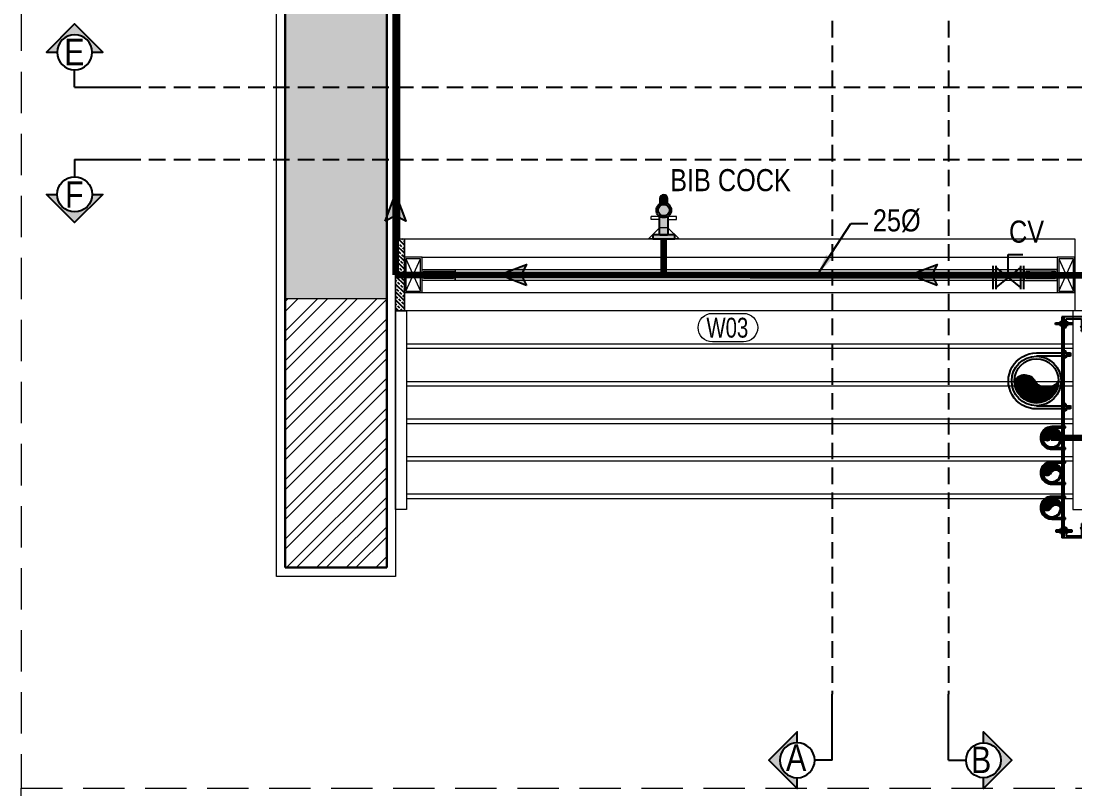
# Model space of a CAD drawing. Header units: inches. Extents: x 853900 to 962947, y 469960 to 560972.
# Drawn here: x 911187 to 913576, y 471736 to 473476 of the extents above; entities that cross this region are included whole.
import ezdxf
from ezdxf.enums import TextEntityAlignment as Align

# ---------------------------------------------------------------- set-up
doc = ezdxf.new("R2010")
doc.units = ezdxf.units.IN
doc.header["$LTSCALE"] = 750
for name, pattern in [('CENTER', [2, 1.25, -0.25, 0.25, -0.25]), ('Dash', [6, 3, -3]), ('DASHED2', [0.375, 0.25, -0.125]), ('HIDDEN', [0.375, 0.25, -0.125])]:
    doc.linetypes.add(name, pattern=pattern)
doc.layers.get('0').update_dxf_attribs({"color": 8})
for name, color, linetype, lineweight in [('a-Hatch-Wall-HM', 253, 'Continuous', 9), ('COLUMN', 8, 'Continuous', 13), ('fer', 8, 'Continuous', 20), ('g-cen-sym', 8, 'Continuous', 25), ('g-dot', 8, 'HIDDEN', 9), ('g-dw', 8, 'Continuous', 5), ('g-ele-01', 8, 'Continuous', 9), ('g-ele-02', 8, 'Continuous', 9), ('g-ele-03', 8, 'Continuous', 5), ('g-ele02', 8, 'Continuous', 9), ('P_Wate Downtke pipe', 4, 'Continuous', 25), ('P_Water Supply Downtake pipe', 3, 'Continuous', 25), ('PLASTER', 8, 'Continuous', 9), ('SECTION LINE', 8, 'CENTER', 9), ('SHEET', 8, 'Continuous', 13), ('STONE', 8, 'Continuous', 18), ('WALL-MSA', 8, 'Continuous', 30), ('WINDOE NO-MAS', 8, 'Continuous', 9)]:
    doc.layers.add(name, color=color, linetype=linetype, lineweight=lineweight)
for name, color, linetype in [('g-sol250', 8, 'Continuous'), ('P_DOMESTIC GRAVITY PIPE', 3, 'Continuous'), ('P_SANITARY', 7, 'Continuous'), ('PL-bracket', 7, 'Continuous'), ('R.C.C HATCH-MSA', 253, 'Continuous'), ('TILE SECTION', 8, 'Continuous')]:
    doc.layers.add(name, color=color, linetype=linetype)
doc.styles.add('Arial-Reg+0.8Sc', font='swisscl.ttf')
doc.styles.add('PLUMBING TEXT', font='ARIALN.TTF')
doc.styles.add('SCALE 1 100', font='swisscl.ttf', dxfattribs={"height": 125})
doc.styles.add('SWINS', font='swissc.ttf')
doc.dimstyles.new('SCALE 1 100', dxfattribs={"dimtxt": 125, "dimasz": 75, "dimexe": 0, "dimexo": 0, "dimgap": 25, "dimtad": 1, "dimdec": 0, "dimzin": 9, "dimdsep": 46, "dimtxsty": 'SCALE 1 100', "dimblk": 'OBLIQUE', "dimcen": 0, "dimclrd": 256, "dimclre": 252, "dimclrt": 256, "dimadec": 0, "dimazin": 0, "dimtfac": 1, "dimtdec": 0, "dimtofl": 0, "dimtmove": 1, "dimatfit": 3, "dimfxl": 1, "dimtolj": 1, "dimtzin": 0, "dimlwd": -1, "dimlwe": -1, "dimarcsym": 0})

# ---------------------------------------------------------------- blocks, each defined once
blk = doc.blocks.new('TAP-1')
at = {"layer": 'fer', "linetype": 'Continuous'}
for p, q in [((9.525013580918312, -44.44999999995343), (28.57501366082579, -44.44999999995343)), ((28.57501366082579, -44.44999999995343), (28.57501366082579, -50.80000000004657)), ((9.525013580918312, -50.80000000004657), (28.57501366082579, -50.80000000004657))]:
    blk.add_line(p, q, dxfattribs=at)
for points in [[(-9.52499020472169, -25.40001328103244), (-34.92501358129084, 0), (34.92501358129084, 0), (9.525013580918312, -25.40002716239542)], [(-9.524986418895423, -44.44999999995343), (-28.5749864988029, -44.44999999995343), (-28.5749864988029, -50.80000000004657), (-9.524986418895423, -50.80000000004657)]]:
    blk.add_lwpolyline(points, dxfattribs=at)
blk.add_lwpolyline([(9.525013580918312, -25.40000000002328), (9.525013580918312, -50.80000000004657), (-9.524986418895423, -50.80000000004657), (-9.524986418895423, -25.40000000002328)], close=True, dxfattribs=at)
blk = doc.blocks.new('sec')
at = {"layer": 'g-cen-sym'}
h = blk.add_hatch(color=256, dxfattribs=at)
h.paths.add_polyline_path([(2.73e-14, 537.5273218287452), (-107.956475941309, 429.5708458874361), (-107.956475941309, 399.1607016395453, -0.2062306983916904), (2.730000000001706e-14, 445.6665243379758, -0.4142135623730596), (148.5555081145527, 297.1110162260618), (240.4163056053222, 297.1110162260618)])
h.paths.add_polyline_path([(-107.956475941309, 399.1607016395454), (-107.956475941309, 429.5708458874361), (-138.1869732997017, 399.3403485290693), (-138.1869732997017, 351.6371512499004, -0.09565303018648871)])
h.paths.add_polyline_path([(-138.1869732997017, 399.3403485290693), (-168.4174706606815, 369.1098511680636), (-168.4174706606815, 297.1110162260618), (-148.5555081119139, 297.1110162260618, -0.09423427136048851), (-138.1869732997017, 351.6371512499004)])
h.paths.add_polyline_path([(-168.4174706580426, 369.1098511680636), (-204.6941080129084, 332.8332138158367), (-204.6941080129084, 297.1110162260618), (-168.4174706606815, 297.1110162260618)])
h.paths.add_polyline_path([(-204.6941080129084, 332.8332138158367), (-240.4163056027092, 297.1110162260618), (-204.6941080129084, 297.1110162260618)])
for q in [(2.73e-14, 148.5555081130354), (-561.6378324203346, 0)]:
    blk.add_line((0, 0), q, dxfattribs=at)
blk.add_lwpolyline([(-148.5555081119139, 297.1110162260618), (-240.4163056027092, 297.1110162260618), (2.73e-14, 537.5273218287452), (240.4163056053222, 297.1110162260618), (148.5555081145527, 297.1110162260618)], dxfattribs=at)
blk.add_circle((2.73e-14, 297.1110162260618), 148.5555081130354, dxfattribs=at)
blk = doc.blocks.new('1')
at = {"layer": 'g-dw', "linetype": 'Dash', "ltscale": 25}
for p, q in [((-12488573.38326989, -15584268.52819632), (-12488615.38326989, -15584360.52819632)), ((-12488573.38326989, -15584360.52819632), (-12488615.38326989, -15584268.52819632))]:
    blk.add_line(p, q, dxfattribs=at)
at = {"layer": 'g-dw', "elevation": -1.848887349593569e-10}
for points in [[(-12488619.38326989, -15584364.52819632), (-12488619.38326989, -15584264.52819632), (-12488569.38326989, -15584264.52819632), (-12488569.38326989, -15584364.52819632)], [(-12488615.38326989, -15584360.52819632), (-12488615.38326989, -15584268.52819632), (-12488573.38326989, -15584268.52819632), (-12488573.38326989, -15584360.52819632)]]:
    blk.add_lwpolyline(points, close=True, dxfattribs=at)
blk = doc.blocks.new('Win-Tag-03')
blk.add_lwpolyline([(-130.0000000003492, 119.999999999709), (130.0000000003492, 119.999999999709, -0.414213562373095), (250, 0), (250, 0, -0.414213562373095), (130.0000000003492, -119.999999999709), (-130.0000000003492, -119.999999999709, -0.414213562373095), (-250, 0), (-250, 0, -0.414213562373095)], format="xyb", close=True)
blk = doc.blocks.new('*U569')
for p, q in [((-498.1859281255976, 44.72142396942945), (-498.1859281255976, 49.69098918781675)), ((-498.1859281255976, 49.68862127818283), (0, 49.68862127818283)), ((0, 44.72142396942945), (0, 49.69098918781675)), ((-498.1859281255976, 44.72190422909625), (-474.1845045747355, 44.72190422909625)), ((-498.1859281255976, 0), (-498.1859281255976, 44.72190422909625)), ((-498.1859281255976, 44.72171776174218), (0, 44.71953631946235)), ((-474.1845045691834, 39.97065656435734), (-493.4346804653996, 39.97065656435734)), ((-493.4346804653996, 39.97065656435734), (-493.4346804714166, 4.751247661959496)), ((-474.1845045747355, 44.72190422909625), (-474.1845045691834, 39.97065656435734)), ((0, 44.72190422909625), (-24.18943095835834, 44.72190422909625)), ((-24.18943095835834, 44.72190422909625), (-24.18943096391718, 39.97065656435734)), ((-24.18943096391718, 39.97065656435734), (-4.751247660191439, 39.97065656435734)), ((-4.751247660191439, 39.97065656435734), (-4.751247654174222, 4.751247661959496)), ((0, 0), (0, 44.72190422909625)), ((-465.6601368009603, 0), (-498.1859281255976, 0)), ((-493.4346804714166, 4.751247661959496), (-465.6601367949433, 4.751247661959496)), ((-466.5033727495265, 4.751247661959496), (-468.3467500363636, 4.751247661959496)), ((-465.6601367949433, 4.751247661959496), (-468.3467500363636, 4.751247661959496)), ((-465.6601367949433, 4.751247661959496), (-465.6601368009603, 0)), ((-4.751247654174222, 4.751247661959496), (-32.52579132463689, 4.751247661959496)), ((-32.52579132463689, 4.751247661959496), (-29.83917808923434, 4.751247661959496)), ((-32.52579132463689, 0), (0, 0)), ((-31.68255537607183, 4.751247661959496), (-29.83917808923434, 4.751247661959496))]:
    blk.add_line(p, q)
at = {"color": 7, "ltscale": 0.125}
for p, q in [((-476.8593438221464, 51.56487437560279), (-488.4511990332794, 51.56487437560279)), ((-488.4511990332794, 51.56487437560279), (-488.4511990332794, 49.69146944608656)), ((-478.9562373437037, 54.73987305416085), (-486.3516652147262, 54.73987305416085)), ((-486.3516652147262, 54.73987305416085), (-486.3516652147262, 51.56487437560279)), ((-486.3516652147262, 51.56487437560279), (-478.9562373437037, 51.56487437560279)), ((-481.0701422504314, 63.33749707066454), (-484.2429009320516, 63.33749707066454)), ((-484.2429009320516, 63.33749707066454), (-484.2429009320516, 26.32462893977936)), ((-481.0701422504314, 26.32462893977936), (-481.0701422504314, 63.33749707066454)), ((-478.9562373437037, 51.56487437560279), (-478.9562373437037, 54.73987305416085)), ((-476.8593438221464, 49.69146944608656), (-476.8593438221464, 51.56487437560279)), ((-21.51459171095462, 51.56487437560279), (-9.92273649982212, 51.56487437560279)), ((-21.51459171095462, 49.69146944608656), (-21.51459171095462, 51.56487437560279)), ((-9.92273649982212, 49.69146944608656), (-21.51459171095462, 49.69146944608656)), ((-19.41769818939042, 54.73987305416085), (-12.02227031837515, 54.73987305416085)), ((-19.41769818939042, 51.56487437560279), (-19.41769818939042, 54.73987305416085)), ((-12.02227031837515, 51.56487437560279), (-19.41769818939042, 51.56487437560279)), ((-17.30379328266986, 63.33749707066454), (-14.13103460105026, 63.33749707066454)), ((-17.30379328266986, 26.32462893977936), (-17.30379328266986, 63.33749707066454)), ((-14.13103460105026, 63.33749707066454), (-14.13103460105026, 26.32462893977936)), ((-12.02227031837515, 54.73987305416085), (-12.02227031837515, 51.56487437560279)), ((-9.92273649982212, 51.56487437560279), (-9.92273649982212, 49.69146944608656)), ((-488.4511990332794, 38.09725163530675), (-488.4511990332794, 39.97065656435734)), ((-488.4511990332794, 39.97065656435734), (-476.8593438221464, 39.97065656435734)), ((-476.8593438221464, 38.09725163530675), (-488.4511990332794, 38.09725163530675)), ((-486.3516652147262, 34.92225295628305), (-486.3516652147262, 38.09725163530675)), ((-486.3516652147262, 38.09725163530675), (-478.9562373437037, 38.09725163530675)), ((-478.9562373437037, 34.92225295628305), (-486.3516652147262, 34.92225295628305)), ((-484.2429009320516, 26.32462893977936), (-481.0701422504314, 26.32462893977936)), ((-478.9562373437037, 38.09725163530675), (-478.9562373437037, 34.92225295628305)), ((-476.8593438221464, 39.97065656435734), (-476.8593438221464, 38.09725163530675)), ((-9.92273649982212, 39.97065656435734), (-21.51459171095462, 39.97065656435734)), ((-21.51459171095462, 39.97065656435734), (-21.51459171095462, 38.09725163530675)), ((-21.51459171095462, 38.09725163530675), (-9.92273649982212, 38.09725163530675)), ((-12.02227031837515, 38.09725163530675), (-19.41769818939042, 38.09725163530675)), ((-19.41769818939042, 38.09725163530675), (-19.41769818939042, 34.92225295628305)), ((-19.41769818939042, 34.92225295628305), (-12.02227031837515, 34.92225295628305)), ((-14.13103460105026, 26.32462893977936), (-17.30379328266986, 26.32462893977936)), ((-12.02227031837515, 34.92225295628305), (-12.02227031837515, 38.09725163530675)), ((-9.92273649982212, 38.09725163530675), (-9.92273649982212, 39.97065656435734))]:
    blk.add_line(p, q, dxfattribs=at)
for points in [[(-475.8539455667917, -5.459783804278004), (-477.0854350754705, 4.75124766195949)], [(-475.8539455667917, -5.459783804278004), (-474.6224560581125, 4.75124766195949)], [(-32.52579132463689, 0), (-32.52579132463689, 4.751247661959496)], [(-22.33198255880644, -5.459783804278004), (-23.56347206748561, 4.75124766195949)], [(-22.33198255880644, -5.459783804278004), (-21.10049305012726, 4.75124766195949)]]:
    blk.add_lwpolyline(points)
for centre, start, end in [((-475.9354329346156, 4.542921116976278), 6.168720518134261, 173.8312794818657), ((-22.25049519098253, 4.542921116976278), 6.168720518134083, 173.8312794818659)]:
    blk.add_arc(centre, 1.938703992554078, start, end)
blk = doc.blocks.new('A$C71541A21')
h = blk.add_hatch()
h.set_pattern_fill('ANSI31', color=256, scale=15624.99999961172, angle=449.9999947211993, style=0)
h.set_pattern_definition([(225.0000052736955, (2987.514096804695, -8852.990632419187), (-2.209708894839474, 2.209708487257594), [])])
edge = h.paths.add_edge_path()
edge.add_ellipse((58.19573492583879, 66.33248665570433), major_axis=(-35.35533905670769, 35.35533905670769), ratio=0.9999999999963864, start_angle=315.00000527864233, end_angle=405.0000052790051, ccw=False)
edge.add_ellipse((58.19573492606526, 66.33248665570433), major_axis=(-35.35533905654907, -35.35533905654907), ratio=0.9999999999990152, start_angle=135.0000052792887, end_angle=225.0000000000283, ccw=False)
edge.add_ellipse((84.99012411941371, 79.03934499527237), major_axis=(-18.70781260122782, 18.70781260122782), ratio=0.9999999999990392, start_angle=72.05095237669781, end_angle=196.2959103731115, ccw=False)
edge.add_ellipse((35.01052318419402, 50.98169697085457), major_axis=(-21.84810600288985, 21.84810600288985), ratio=0.9999999999985292, start_angle=256.2424875922653, end_angle=375.2099589512152)
at = {"color": 253}
for p, q in [((58.19572976394407, 122.3618984121623), (-19.34279916938048, 122.3619066906281)), ((-18.89106795806232, 129.8324832193147), (58.19572907563697, 129.8324866465499)), ((-9.54635294477252, 129.831727855091), (-11.43835364824865, 129.8372014557497)), ((-9.548668197777328, 132.701747422945), (-8.418130726596372, 133.8388452140151)), ((-9.540326368397595, 122.3611023641951), (-9.548668197777328, 132.7017474233088)), ((-9.540326368397595, 122.3611023641951), (-9.548668197777328, 119.4776715886491)), ((-9.548668197777328, 119.4776715886491), (-8.418130726596372, 118.3405737975789)), ((-9.54398898214198, 121.095085953604), (-4.017719424910991, 121.0790983322312)), ((-9.515043614402327, 131.1003206797267), (-4.017719424910991, 131.0844167980775)), ((-8.418130726596372, 133.8388452140151), (-4.017719424910991, 133.8388452140151)), ((-8.418130726596372, 118.3405737975789), (-4.017719424910991, 118.3405737975789)), ((58.19574077694657, 2.832486664677487), (-19.34279379814656, 2.832478416473873)), ((-18.89105706969759, 10.30306669630091), (58.19574008841307, 10.30307489960869)), ((58.19574077694657, 2.832486664677487), (-13.3133817491303, 2.832479011567313)), ((-9.546341147898643, 10.30231303168141), (-11.10284523895749, 10.30681603271836)), ((-9.548656401267221, 13.17233259953531), (-8.418118929722494, 14.30943039060541)), ((-9.540314571523721, 2.831687540421555), (-9.548656401267221, 13.17233259953531)), ((-9.540314571523721, 2.831687540421555), (-9.548656401267221, -0.0517432354882459)), ((-9.543977185268105, 1.56567112983059), (-4.017707627673313, 1.549683508457674)), ((-9.515031817528447, 11.57090585595318), (-4.017707627673313, 11.55500197394024)), ((-8.418118929722494, 14.30943039060541), (-4.017707627673313, 14.30943039060541)), ((-9.548656401267221, -0.0517432354882459), (-8.418118929722494, -1.188841026558363)), ((-8.418118929722494, -1.188841026558363), (-4.017707627673313, -1.188841026558363))]:
    blk.add_line(p, q, dxfattribs=at)
for points in [[(-19.39855965395615, 122.2485780273218, 0.1779413410830516), (-18.96089619515904, 125.9839440835293, -0.2328251976264197), (-18.95009380971812, 129.7178886617275)], [(-19.39854785708225, 2.719163203912031, 0.1779413410830516), (-18.96088439792142, 6.454529259755815, -0.2328251976264197), (-18.9500820128443, 10.18847383831774)]]:
    blk.add_lwpolyline(points, format="xyb", dxfattribs=at)
for points in [[(-17.33959012638577, 129.8327036686914), (-16.18338604933437, 122.3601411850922)], [(-15.15917705513048, 129.8335857501314), (-14.00297297844291, 122.361023266896)], [(-12.97876398460279, 129.8344678319353), (-11.82255990755139, 122.3619053483361)], [(-10.79835091371127, 129.8353499133754), (-9.540865640548088, 123.0295915888945)], [(-4.017719424910991, 133.8388452140151), (-4.017719424910991, 118.3405737975789)], [(-17.33957832914815, 10.30328884491786), (-16.18337425246052, 2.830726361682465)], [(-15.15916525825657, 10.30417092635792), (-14.002961181569, 2.831608443122533)], [(-12.97875218772888, 10.30505300816178), (-11.82254811067751, 2.8324905245626)], [(-10.7983391164736, 10.30593508960185), (-9.540853843674213, 3.500176764757211)], [(-4.017707627673313, 14.30943039060541), (-4.017707627673313, -1.188841026558363)]]:
    blk.add_lwpolyline(points, dxfattribs=at)
for major_axis, ratio, start_param, end_param in [((-8.399999999999996e-15, -56.0294117612936), 0.9999999999955402, -0.7853981633996782, 5.497787143779905), ((-1.31e-14, -49.99999999999997), 0.9999999999967564, -0.7853981633990699, 5.497787143780516)]:
    blk.add_ellipse((58.19573492561231, 66.33248665570433), major_axis=major_axis, ratio=ratio, start_param=start_param, end_param=end_param)
at = {"color": 253, "extrusion": (0, 0, -1)}
blk.add_ellipse((58.19573492629181, 66.33248665570433), major_axis=(-44.90128060301127, -44.90128060301129), ratio=0.999999999999692, start_param=2.356194490192188, end_param=5.497787143781983, dxfattribs=at)
at = {"extrusion": (0, 0, -1)}
for centre, major_axis, ratio, start_param, end_param in [((35.01052318464697, 50.98169697049223), (-21.8481060029837, -21.8481060029837), 0.999999999999786, 1.30533246416926, 3.381706541423978), ((84.89053644642789, 78.88060685054668), (-18.59417428406518, 18.59417428406518), 0.9999999999967792, 2.853642975592703, 5.029312805762117)]:
    blk.add_ellipse(centre, major_axis=major_axis, ratio=ratio, start_param=start_param, end_param=end_param, dxfattribs=at)
blk = doc.blocks.new('A$Ca60bcacc')
at = {"layer": 'P_SANITARY', "ltscale": 0.0025}
h = blk.add_hatch(color=7, dxfattribs=at)
h.set_gradient(color1=(242, 244, 241), color2=(118, 137, 108), one_color=1, tint=0.4799999892711639, name='INVCYLINDER')
h.paths.add_polyline_path([(-65.20596295595169, 25.00000000011642), (-55.9361723237671, 25.00000000011642), (-55.9361723237671, -24.99999999988358), (-65.20596295595169, -24.99999999988358)])
h.paths.add_polyline_path([(-55.9361723237671, -9.999999999883585), (-55.9361723237671, 10.00000000011642), (-13.62465292587876, 10, 0.1596250501156915), (-16.90062624134589, 0, 0.159625050113501), (-13.62465292599518, -9.999999999883585)])
h.paths.add_polyline_path([(-12.82832288288046, 0, -1), (12.82832288288046, 0, -1)])
h = blk.add_hatch(color=7, dxfattribs=at)
h.set_gradient(color1=(242, 244, 241), color2=(118, 137, 108), one_color=1, tint=0.4799999892711639, name='INVCYLINDER')
h.paths.add_polyline_path([(26.10340396268293, -8.690633081248961), (14.49496685061604, -8.690633081132546, 0.1358509649807681), (16.90062624134589, 0, 0.135850964984858), (14.49496685049962, 8.690633081365377), (26.10340396268293, 8.690633081248961, -1)])
at = {"layer": 'P_SANITARY'}
for p, q in [((-55.9361723237671, 10.00000000011642), (-13.62465292587876, 10)), ((-55.9361723237671, -9.999999999883585), (-13.62465292587876, -9.999999999883585))]:
    blk.add_line(p, q, dxfattribs=at)
at = {"layer": 'P_SANITARY', "ltscale": 0.0025}
blk.add_line((-55.9361723237671, 8.690633081365377), (-55.9361723237671, -8.690633081132546), dxfattribs=at)
blk.add_lwpolyline([(-55.9361723237671, -24.99999999988358), (-55.9361723237671, 25.00000000011642), (-65.20596295595169, 25.00000000011642), (-65.20596295595169, -24.99999999988358)], close=True, dxfattribs=at)
for points in [[(26.10340396268293, 8.690633081365377), (14.49496685061604, 8.690633081365377)], [(14.49496685061604, -8.690633081132546), (26.10340396268293, -8.690633081132546)]]:
    blk.add_lwpolyline(points, dxfattribs=at)
for radius in [16.90062624140151, 12.8283228828968]:
    blk.add_circle((0, 0), radius, dxfattribs=at)
blk.add_arc((26.10340396268293, 0), 8.690633081224322, 270, 90, dxfattribs=at)
blk = doc.blocks.new('_Oblique')
at = {"color": 0, "linetype": 'ByBlock', "lineweight": -2}
blk.add_line((-0.5, -0.5), (0.5, 0.5), dxfattribs=at)
blk = doc.blocks.new('Control Valve-1')
at = {"layer": 'P_SANITARY', "linetype": 'ByBlock'}
for p, q in [((0.0564366756007075, -0.0458547991001979), (0.0564366756007075, 74.9541452008998)), ((0.0564366756007075, 74.9541452008998), (47.55643667560071, 74.95414520101622)), ((-49.94356332439929, 37.4541452008998), (-49.94356332439929, -37.5458547991002)), ((-39.94356332439929, 37.4541452008998), (-39.94356332439929, -37.5458547991002)), ((40.05643667560071, 37.4541452008998), (40.05643667560071, -37.5458547991002)), ((50.05643667560071, 37.4541452008998), (50.05643667560071, -37.5458547991002)), ((40.05643667560071, 32.4541452008998), (-39.94356332439929, -32.5458547991002)), ((-39.94356332439929, 32.4541452008998), (40.05643667560071, -32.5458547991002))]:
    blk.add_line(p, q, dxfattribs=at)
blk = doc.blocks.new('ARR')
at = {"ltscale": 0.025}
h = blk.add_hatch(color=256, dxfattribs=at)
edge = h.paths.add_edge_path()
edge.add_line((248.5438484465703, 93.94263017456979), (-2.328306436538696e-08, -1.164153218269348e-08))
edge.add_line((0, 0), (248.5438484698534, -93.94263018621132))
edge.add_line((248.5438484465703, -93.94263019785285), (199.9999999767169, -1.164153218269348e-08))
edge.add_line((200, 0), (248.5438484698534, 93.94263018621132))
at = {"color": 7, "linetype": 'Continuous', "ltscale": 0.025}
blk.add_lwpolyline([(248.5438484465703, 93.94263017456979), (0, 0), (248.5438484465703, -93.94263019785285), (200, 0)], close=True, dxfattribs=at)

msp = doc.modelspace()

# ---------------------------------------------------------------- hatches: boundary and pattern name
at = {"layer": 'a-Hatch-Wall-HM'}
h = msp.add_hatch(dxfattribs=at)
h.set_pattern_fill('ANSI32', color=256, scale=5)
h.set_pattern_definition([(45, (-225285.4310040135, -85139.55896262295), (-33.67596045400933, 33.67596045400933), []), (45, (-225262.9803540135, -85139.55896262295), (-33.67596045400933, 33.67596045400933), [])])
h.paths.add_polyline_path([(911786.3839369299, 472846.8975097422), (912016.3839369297, 472846.8975097422), (912016.3839369297, 472237.2975097203), (911786.3839369297, 472237.2975097203)])
h.paths.add_polyline_path([(912016.3839369297, 476878.7551197546), (911786.3839369295, 476878.7551197546), (911786.3839369295, 478564.3975097583), (912016.3839369297, 478564.3975097583), (912016.3839369297, 478064.3975097583), (914283.1839369289, 478064.3975097583), (914283.1839369289, 477164.3975097583), (914168.1839369291, 477164.3975097583), (914168.1839369292, 477949.3975097582), (912016.3839369299, 477949.3975097582)])
h.paths.add_polyline_path([(911786.3839369296, 475678.7551197528), (912016.3839369299, 475678.7551197528), (912016.3839369297, 474046.8975097418), (911786.3839369297, 474046.8975097418)])
at = {"layer": 'g-sol250'}
h = msp.add_hatch(dxfattribs=at)
h.set_pattern_fill('ANSI33', color=46, scale=2, angle=90, style=0)
h.set_pattern_definition([(135, (-16202543.87765825, -32652187.5971188), (-8.980256121069157, -8.980256121069152), []), (135, (-16202543.87765825, -32652178.6168588), (-8.980256121069157, -8.980256121069152), [6.350000000000014, -3.175000000000007])])
h.paths.add_polyline_path([(912056.3839369297, 472982.1666245033), (912056.3839369297, 472819.1666245033), (912036.3839369297, 472819.1666245033), (912036.3839369297, 472982.1666245033)])
at = {"layer": 'R.C.C HATCH-MSA'}
h = msp.add_hatch(color=256, dxfattribs=at)
h.dxf.hatch_style = 1
h.paths.add_polyline_path([(911786.3839370352, 475678.7551197528), (912016.383937039, 475678.7551197528), (912016.383937039, 476878.7551197546), (911786.3839370352, 476878.7551197546)])
h.paths.add_polyline_path([(911786.3839370287, 472846.8975097422), (912016.3839370287, 472846.8975097422), (912016.3839370287, 474046.8975097418), (911786.3839370287, 474046.8975097418)])

# ---------------------------------------------------------------- linework, layer by layer
at = {"layer": 'COLUMN'}
msp.add_lwpolyline([(911786.3839370287, 472846.8975097422), (912016.3839370287, 472846.8975097422), (912016.3839370287, 474046.8975097418), (911786.3839370287, 474046.8975097418)], close=True, dxfattribs=at)
at = {"layer": 'g-cen-sym', "linetype": 'DASHED2', "ltscale": 0.2}
for p, q in [((913026.1176661738, 478426.5669775507, 3.474932239242833e-07), (913026.1176661738, 471950.609721054, 3.474932239242833e-07)), ((913289.847477872, 478426.5669775507, 3.474932239242833e-07), (913289.847477872, 471950.609721054, 3.474932239242833e-07)), ((911308.612886073, 473326.0499896039), (913799.838944438, 473326.0499927553)), ((911308.612886073, 473162.4487947875), (913799.838944438, 473162.4487916356))]:
    msp.add_line(p, q, dxfattribs=at)
at = {"layer": 'g-dot', "ltscale": 25}
for p, q in [((913571.3839369321, 472743.5477450401, 0.0001460576425569386), (912061.3839369297, 472743.5445720126, 0.0001460576425569386)), ((913571.3839369321, 472733.5477450401, 0.0001460576425569386), (912061.3839369297, 472733.5445720126, 0.0001460576425569386)), ((913571.3839369321, 472658.5477450401, 0.0001460576425569386), (912061.3839369297, 472658.5445720126, 0.0001460576425569386)), ((913571.3839369321, 472648.5477450401, 0.0001460576425569386), (912061.3839369297, 472648.5445720126, 0.0001460576425569386)), ((913571.3839369321, 472573.5477450401, 0.0001460576425569386), (912061.3839369297, 472573.5445720126, 0.0001460576425569386)), ((913571.3839369321, 472563.5477450401, 0.0001460576425569386), (912061.3839369297, 472563.5445720126, 0.0001460576425569386)), ((913571.3839369321, 472488.5477450401, 0.0001460576425569386), (912061.3839369297, 472488.5445720126, 0.0001460576425569386)), ((913571.3839369321, 472478.5477450401, 0.0001460576425569386), (912061.3839369297, 472478.5445720126, 0.0001460576425569386)), ((913571.3839369321, 472403.5477450401, 0.0001460576425569386), (912061.3839369297, 472403.5445720126, 0.0001460576425569386)), ((913571.3839369321, 472393.5477450401, 0.0001460576425569386), (912061.3839369297, 472393.5445720126, 0.0001460576425569386))]:
    msp.add_line(p, q, dxfattribs=at)
at = {"layer": 'g-dw', "linetype": 'Continuous', "ltscale": 500}
for points in [[(912171.3839369223, 472888.1668134127), (912096.3839369223, 472888.1668134127), (912096.3839369223, 472913.1668134127), (912171.3839369223, 472913.1668134127)], [(912167.3839369223, 472892.1668134127), (912100.3839369223, 472892.1668134127), (912100.3839369223, 472909.1668134127), (912167.3839369223, 472909.1668134127)]]:
    msp.add_lwpolyline(points, close=True, dxfattribs=at)
at = {"layer": 'g-dw', "linetype": 'Continuous', "ltscale": 500, "elevation": -0.0001086033031096089}
for points in [[(913461.3839369438, 472888.1668134129), (913536.3839369438, 472888.1668134129), (913536.3839369438, 472913.1668134129), (913461.3839369438, 472913.1668134129)], [(913465.3839369438, 472892.1668134129), (913532.3839369438, 472892.1668134129), (913532.3839369438, 472909.1668134129), (913465.3839369438, 472909.1668134129)]]:
    msp.add_lwpolyline(points, close=True, dxfattribs=at)
at = {"layer": 'g-ele-01'}
for points in [[(912036.3839369297, 472819.1666245033), (912061.3839369297, 472819.1666245033), (912061.3839369297, 472369.1666245033), (912036.3839369297, 472369.1666245033)], [(913596.3839369321, 472819.1666245073), (913571.3839369321, 472819.1666245073), (913571.3839369321, 472369.1666245073), (913596.3839369321, 472369.1666245073)]]:
    msp.add_lwpolyline(points, close=True, dxfattribs=at)
at = {"layer": 'g-ele-02', "linetype": 'Continuous', "elevation": -5.745110503602627e-05}
msp.add_lwpolyline([(912171.3839369223, 472894.6668134127), (912171.3839369223, 472906.6668134127), (913461.3839369438, 472906.6668134129), (913461.3839369438, 472894.6668134129), (912171.3839369223, 472894.6668134127)], dxfattribs=at)
at = {"layer": 'g-ele-03'}
for p, q in [((912096.3839369223, 472940.6668134127), (913536.3839369438, 472940.6668134501, 0.0001086033031096089)), ((912167.3839369223, 472909.1668134127, -5.745110503602626e-05), (912100.3839369223, 472892.1668134127, -5.745110503602626e-05)), ((912167.3839369223, 472892.1668134127, -5.745110503602626e-05), (912100.3839369223, 472909.1668134127, -5.745110503602626e-05)), ((913465.3839369438, 472909.1668134129, 5.115219807358266e-05), (913532.3839369438, 472892.1668134129, 5.115219807358266e-05)), ((913465.3839369438, 472892.1668134129, 5.115219807358266e-05), (913532.3839369438, 472909.1668134129, 5.115219807358266e-05)), ((912096.3839369223, 472860.6668134127), (913536.3839369438, 472860.6668133682, 0.0001086033031096089))]:
    msp.add_line(p, q, dxfattribs=at)
at = {"layer": 'g-ele-03', "linetype": 'Continuous', "elevation": -5.745110503602627e-05}
msp.add_lwpolyline([(913461.3839369438, 472913.1668134129), (913461.3839369438, 472888.1668134129), (912171.3839369223, 472888.1668134127), (912171.3839369223, 472913.1668134127), (913461.3839369438, 472913.1668134129)], dxfattribs=at)
at = {"layer": 'g-ele02'}
msp.add_lwpolyline([(912056.3839369297, 472982.1666245033), (913576.3839369444, 472982.1666245033), (913576.3839369444, 472819.1666245033), (912056.3839369297, 472819.1666245033)], close=True, dxfattribs=at)
at = {"layer": 'P_DOMESTIC GRAVITY PIPE', "const_width": 15}
for points in [[(912036.3839369297, 472900.6666245033), (912036.3839369297, 474068.8153039087)], [(912644.3839369297, 472982.1666245033), (912644.3200695076, 472900.1929685079)], [(913637.2346829998, 472899.4193675746), (912036.3839369297, 472900.6666245033)], [(913522.4872600518, 472531.444448082), (913637.2346829998, 472531.444448082), (913637.2346829998, 472899.4193675746)]]:
    msp.add_lwpolyline(points, dxfattribs=at)
at = {"layer": 'PLASTER'}
msp.add_lwpolyline([(912036.3839369297, 478564.3975097583), (912036.3839369297, 478084.3975097583), (914303.1839369289, 478084.3975097583), (914303.1839369289, 477144.3975097583), (914148.1839369289, 477144.3975097583), (914148.1839369289, 477929.3975097583), (912036.3839369297, 477929.3975097583), (912036.3839369297, 472217.2975097203), (911766.3839369297, 472217.2975097203), (911766.3839369297, 478564.3975097583)], dxfattribs=at)
at = {"layer": 'SHEET', "linetype": 'HIDDEN', "ltscale": 0.5}
for points in [[(911187.3926630573, 471737.2975096878), (914783.1839369289, 471737.2975096881), (914783.1839369289, 478564.397509759), (911187.3926630573, 478564.3975097587)], [(911187.3926630573, 471737.2975096878), (914783.1839369289, 471737.2975096881), (914783.1839369289, 471650.8218454059), (911187.3926630573, 471650.8218454056)]]:
    msp.add_lwpolyline(points, close=True, dxfattribs=at)
at = {"layer": 'STONE', "linetype": 'Continuous', "ltscale": 750}
msp.add_lwpolyline([(912056.3839369297, 472982.1666245033), (912056.3839369297, 472819.1666245033), (912036.3839369297, 472819.1666245033), (912036.3839369297, 472982.1666245033)], close=True, dxfattribs=at)
at = {"layer": 'TILE SECTION'}
msp.add_lwpolyline([(912044.3839369297, 474734.4027145225), (912044.3839369297, 472982.1666245033)], dxfattribs=at)
at = {"layer": 'WALL-MSA'}
for p, q in [((911786.3839369297, 472237.2975097203), (911786.3839369297, 478564.3975097583)), ((912016.3839369297, 472237.2975097203), (912016.3839369297, 477949.3975097583)), ((912016.3839369297, 472237.2975097203), (911786.3839369297, 472237.2975097203))]:
    msp.add_line(p, q, dxfattribs=at)

# ---------------------------------------------------------------- block references
at = {"layer": 'fer', "rotation": 180}
msp.add_blockref('TAP-1', (912644.3839369297, 472982.1666245033), dxfattribs=at)
at = {"layer": 'g-ele-02', "ltscale": 275, "xscale": -0.8, "yscale": 0.8, "zscale": 0.8}
for p in [(-9078799.12267898, 12940352.28937047), (-9077319.122678977, 12940352.28918155)]:
    msp.add_blockref('1', p, dxfattribs=at)
at = {"layer": 'P_DOMESTIC GRAVITY PIPE', "xscale": -0.25, "yscale": 0.25, "zscale": 0.25}
for p, rotation in [((912036.3839369297, 473084.5769520537), 90), ((912271.2091404435, 472900.4836671833), 180), ((913202.2715651429, 472900.4836671833), 180)]:
    msp.add_blockref('ARR', p, dxfattribs=dict(at, rotation=rotation))
at = {"layer": 'P_SANITARY', "color": 1, "rotation": 90}
msp.add_blockref('A$Ca60bcacc', (912644.3839369299, 473047.3725874592), dxfattribs=at)
at = {"layer": 'P_SANITARY', "xscale": 0.7, "yscale": 0.7, "zscale": 0.7}
msp.add_blockref('Control Valve-1', (913424.9298186908, 472894.6989117722, -5.745110503602627e-05), dxfattribs=at)
at = {"layer": 'P_Wate Downtke pipe', "ltscale": 20, "rotation": 180}
msp.add_blockref('A$C71541A21', (913547.3029112697, 472726.7082193065), dxfattribs=at)
at = {"layer": 'P_Water Supply Downtake pipe', "ltscale": 20, "xscale": -0.4037956793862306, "yscale": 0.4037956793862306, "zscale": 0.4037956793862306}
for p in [(913547.2914577904, 472504.3872175812), (913547.2913963888, 472425.2786963429), (913547.2913349876, 472346.1701751052)]:
    msp.add_blockref('A$C71541A21', p, dxfattribs=at)
at = {"layer": 'PL-bracket', "lineweight": -3, "xscale": -1.006212302326112, "yscale": 1.006212302326112, "zscale": 1.006212302326112, "rotation": 90.01732554703217}
msp.add_blockref('*U569', (913596.5355181512, 472304.4991749816), dxfattribs=at)
at = {"layer": 'SECTION LINE', "linetype": 'DASHED2', "ltscale": 200, "xscale": -0.2666666667908429, "yscale": 0.2666666667908429, "zscale": 0.2666666667908429}
msp.add_blockref('sec', (911308.8428017366, 473326.07557793), dxfattribs=at)
at = {"layer": 'SECTION LINE', "linetype": 'DASHED2', "ltscale": 200}
for p, xscale, yscale, zscale, rotation in [((911308.8428017366, 473162.4232064613), 0.2666666667908429, 0.2666666667908429, 0.2666666667908429, 180), ((913026.0920778477, 471800.8396367102, 3.474932239242833e-07), -0.2666666667908432, 0.2666666667908432, 0.2666666667908432, 90), ((913289.8730661982, 471800.8396367102, 3.474932239242833e-07), 0.2666666667908429, 0.2666666667908429, 0.2666666667908429, 270)]:
    msp.add_blockref('sec', p, dxfattribs=dict(at, xscale=xscale, yscale=yscale, zscale=zscale, rotation=rotation))
at = {"layer": 'WINDOE NO-MAS', "xscale": 0.2700172811059908, "yscale": 0.2700172811059908, "zscale": 0.2700172811059908}
msp.add_blockref('Win-Tag-03', (912789.6938068336, 472781.1558197878), dxfattribs=at)

# ---------------------------------------------------------------- texts
at = {"layer": 'g-cen-sym', "linetype": 'DASHED2', "ltscale": 200, "style": 'SWINS'}
for s, p in [('E', (911308.1491905411, 473405.6971691942, 4.250323920787025e-06)), ('F', (911308.1491905411, 473082.8016151972, 4.250323920787025e-06)), ('A', (912944.3834587114, 471806.7790437146, 4.597817144711308e-06)), ('B', (913363.7597582276, 471801.7036872085, 4.597817144711308e-06))]:
    msp.add_text(s, height=60.00000000000001, dxfattribs=at).set_placement(p, align=Align.MIDDLE_CENTER)
at = {"layer": 'P_DOMESTIC GRAVITY PIPE', "style": 'PLUMBING TEXT'}
msp.add_text('25%%C', height=50, dxfattribs=at).set_placement((913118.3922784438, 472999.2577402773))
at = {"layer": 'P_SANITARY', "style": 'PLUMBING TEXT'}
for s, p in [('BIB COCK', (912658.7795214724, 473090.4386416411, 0.0002051027588198761)), ('CV', (913427.0031598232, 472973.7570844139, 0.0001476516537838499))]:
    msp.add_text(s, height=50, dxfattribs=at).set_placement(p)
at = {"layer": 'WINDOE NO-MAS', "style": 'Arial-Reg+0.8Sc'}
msp.add_text('W03', height=45, dxfattribs=at).set_placement((912788.4726520875, 472781.0935509006), align=Align.MIDDLE_CENTER)

# ---------------------------------------------------------------- leaders
at = {"layer": 'P_DOMESTIC GRAVITY PIPE'}
msp.add_leader([(912991.8532810821, 472899.9221979773), (913068.4713841041, 473017.3907547002), (913106.8710490055, 473017.3907547002)], dimstyle='SCALE 1 100', override={"dimasz": 50, "dimtad": 0}, dxfattribs=at)

doc.saveas('drawing.dxf')
